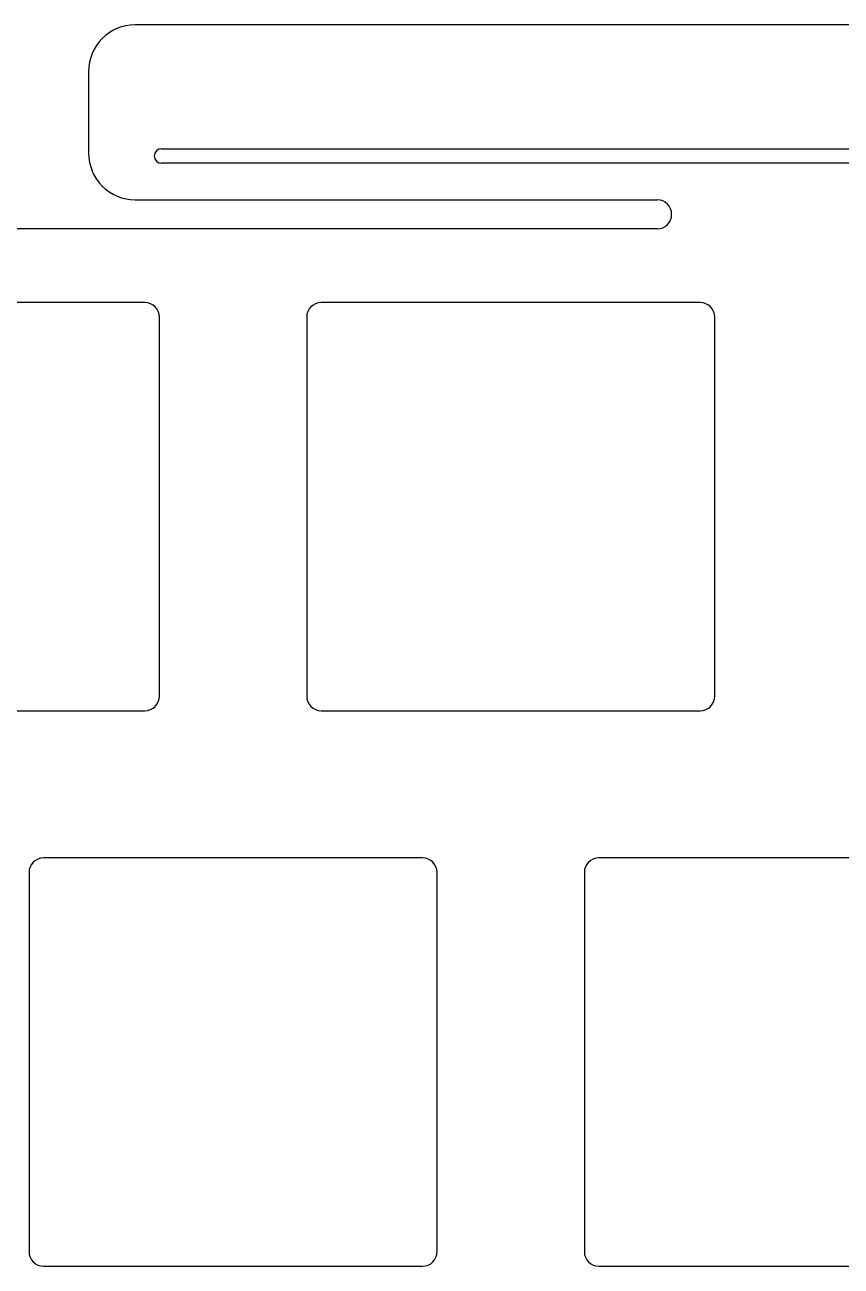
# Model space of a CAD drawing. Extents: x -1 to 285, y -102 to 8.
# Drawn here: x 144.73 to 172.74, y -35.05 to 7.52 of the extents above; entities that cross this region are included whole.
import ezdxf

# ---------------------------------------------------------------- set-up
doc = ezdxf.new("R2010")
doc.units = 0
doc.layers.add('BLACK', color=7, linetype='CONTINUOUS')

msp = doc.modelspace()

# ---------------------------------------------------------------- linework, layer by layer
at = {"layer": 'BLACK', "linetype": 'CONTINUOUS'}
for p, q in [((195.3201, 7.525), (148.512303, 7.525)), ((146.920082, 5.925), (146.920082, 3.125)), ((149.4201, 3.275), (194.4201, 3.275)), ((194.4201, 2.775), (149.4201, 2.775)), ((148.5201, 1.525), (166.4201, 1.525)), ((166.4201, 0.525), (118.2799, 0.525)), ((148.85, -2), (135.85, -2)), ((167.9, -2), (154.9, -2)), ((149.35, -15.5), (149.35, -2.5)), ((154.4, -2.5), (154.4, -15.5)), ((168.4, -15.5), (168.4, -2.5)), ((135.85, -16), (148.85, -16)), ((154.9, -16), (167.9, -16)), ((158.375, -21.05), (145.375, -21.05)), ((177.425, -21.05), (164.425, -21.05)), ((144.875, -21.55), (144.875, -34.55)), ((158.875, -34.55), (158.875, -21.55)), ((163.925, -21.55), (163.925, -34.55)), ((145.375, -35.05), (158.375, -35.05)), ((164.425, -35.05), (177.425, -35.05))]:
    msp.add_line(p, q, dxfattribs=at)
at = {"layer": 'BLACK'}
for centre, radius, start, end in [((148.5201, 5.925), 1.600018, 90.2792073, 180), ((148.5201, 3.125), 1.6, -180, -90), ((149.4201, 3.025), 0.25, -270, -90), ((166.4201, 1.025), 0.5, -90, 90), ((148.85, -2.5), 0.5, 0, 90), ((154.9, -2.5), 0.5, 90, 180), ((167.9, -2.5), 0.5, 0, 90), ((148.85, -15.5), 0.5, -90, 0), ((154.9, -15.5), 0.5, -180, -90), ((167.9, -15.5), 0.5, -90, 0), ((145.375, -21.55), 0.5, 90, 180), ((158.375, -21.55), 0.5, 0, 90), ((164.425, -21.55), 0.5, 90, 180), ((145.375, -34.55), 0.5, -180, -90), ((158.375, -34.55), 0.5, -90, 0), ((164.425, -34.55), 0.5, -180, -90)]:
    msp.add_arc(centre, radius, start, end, dxfattribs=at)

doc.saveas('drawing.dxf')
